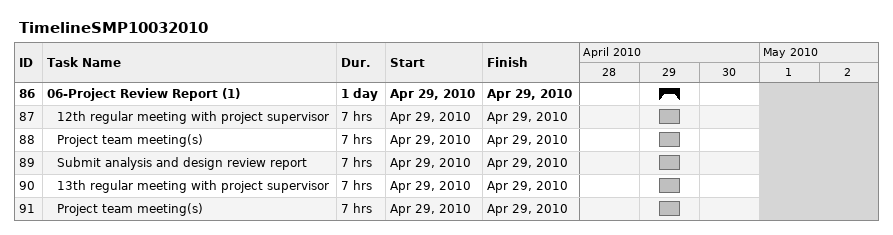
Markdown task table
TimelineSMP10032010

| ID | Level | Task | Duration | Start | Finish |
|---|---|---|---|---|---|
| 86 | 1 | **06-Project Review Report (1)** | 1d | 2010-04-29 | 2010-04-29 |
| 87 | 2 | 12th regular meeting with project supervisor | 7h | 2010-04-29 | 2010-04-29 |
| 88 | 2 | Project team meeting(s) | 7h | 2010-04-29 | 2010-04-29 |
| 89 | 2 | Submit analysis and design review report | 7h | 2010-04-29 | 2010-04-29 |
| 90 | 2 | 13th regular meeting with project supervisor | 7h | 2010-04-29 | 2010-04-29 |
| 91 | 2 | Project team meeting(s) | 7h | 2010-04-29 | 2010-04-29 |
